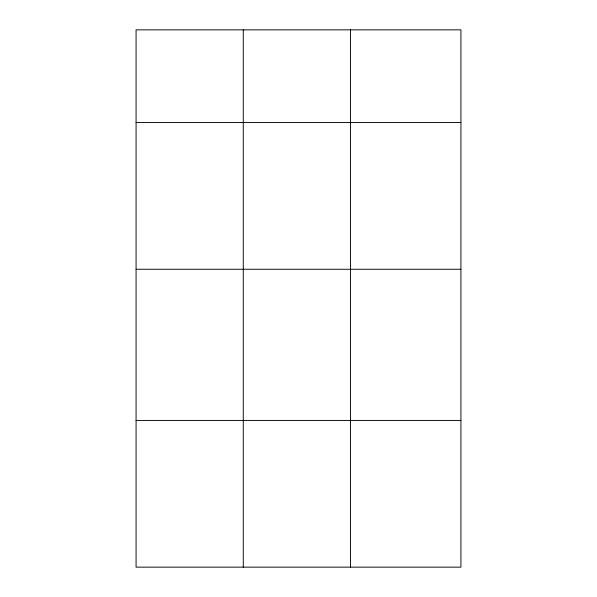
<?xml version="1.0" encoding="UTF-8"?>
<svg xmlns="http://www.w3.org/2000/svg" width="597" height="597" viewBox="0 0 597 597"><rect width="100%" height="100%" fill="white"/><g stroke="black" fill="none" stroke-linecap="round" stroke-linejoin="round"><path stroke-width="0.9" d="M460.921 122.549L460.921 567.15L136.079 567.15L136.079 29.85L460.921 29.85L460.921 122.549L136.079 122.549M136.079 269.262L460.921 269.262M136.079 420.43L460.921 420.43M350.476 29.85L350.476 567.15M243.278 29.85L243.278 567.15"/></g></svg>
